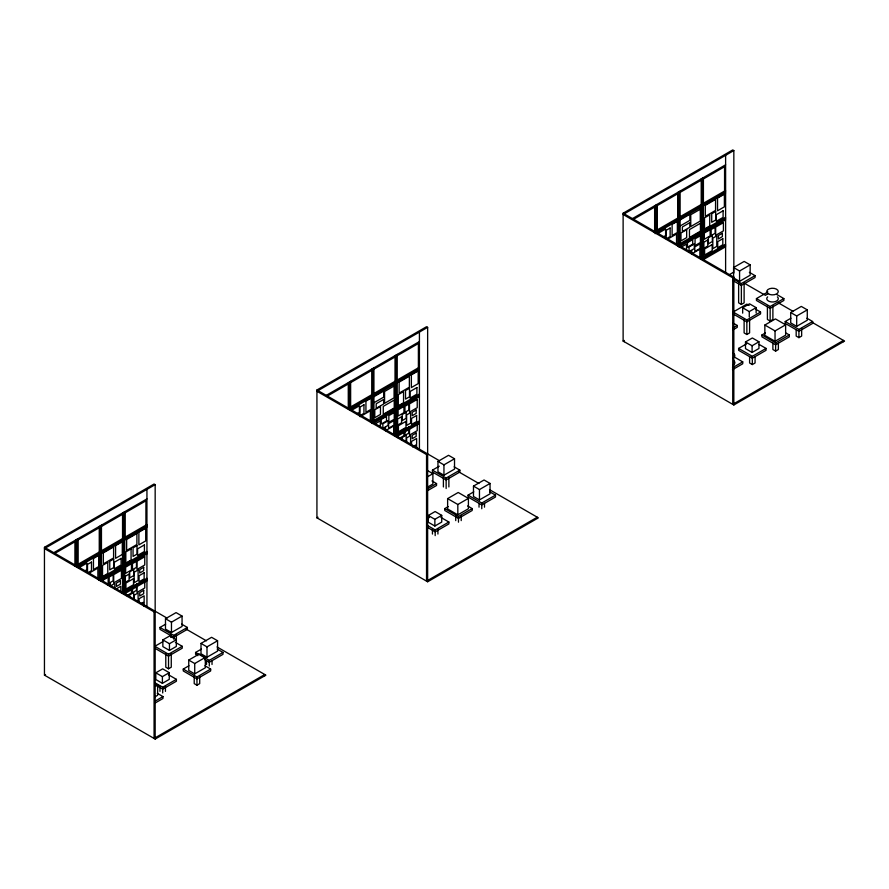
<?xml version="1.0" encoding="UTF-8"?>
<svg xmlns="http://www.w3.org/2000/svg" width="889" height="889" viewBox="0 0 889 889"><rect width="100%" height="100%" fill="white"/><g stroke="black" fill="none" stroke-linecap="round" stroke-linejoin="round"><path stroke-width="1.33" d="M155.164 739.07L44.45 675.151L44.45 547.302L154.075 484.016L155.164 484.649L155.164 739.07L265.878 675.151L217.027 646.948M427.642 581.762L316.928 517.843L316.928 389.993L426.542 326.708L427.642 327.341L427.642 581.762L538.356 517.843L489.506 489.639M812.379 322.485L844.55 341.065L733.836 404.984L623.122 341.065L623.122 213.216L732.736 149.93L733.836 150.563L733.836 273.012M155.164 484.649L44.45 548.569L154.075 611.865L155.164 611.232M427.642 327.341L316.928 391.26L426.542 454.546L427.642 453.912M733.836 150.563L623.122 214.482L732.736 277.768L733.836 277.135L733.836 404.984M53.762 552.691L146.941 498.896M326.241 395.372L419.419 341.576M632.435 218.594L725.613 164.798M54.996 553.302L74.92 541.801L74.92 566.171M78.21 539.901L99.312 527.722M101.502 526.455L122.604 514.275M327.396 396.038L348.499 383.859L348.499 408.218M350.688 382.592L371.791 370.402M373.98 369.135L395.083 356.956M397.283 355.689L418.386 343.51L418.386 367.879M633.59 219.261L654.693 207.081L654.693 231.44M680.174 192.357L701.277 180.178M703.466 178.911L724.568 166.732L724.568 191.102M75.265 565.904L146.941 524.521M347.743 408.596L419.419 367.213M653.937 231.818L725.613 190.435M76.465 566.482L146.941 525.788M348.944 409.162L419.419 368.479M655.137 232.385L725.613 191.702M77.654 567.06L146.941 527.055M350.133 409.74L419.419 369.746M655.137 233.651L725.613 192.969M374.002 396.661L383.67 391.082L383.67 397.139L374.002 402.717M680.196 219.883L689.853 214.305L689.853 220.361L680.196 225.939M80.11 567.038L86.933 563.104L86.933 569.671L84.655 570.982M352.577 409.729L359.412 405.784L359.412 412.363L357.134 413.674M658.771 232.951L665.605 229.006L665.605 235.585L663.327 236.896M88.767 573.338L97.879 568.082L97.879 579.061M360.112 416.685L370.357 410.774L370.357 421.753M667.439 239.252L676.54 233.996L676.54 244.975M99.157 579.006L146.941 551.424M371.635 421.697L419.419 394.105M677.829 244.92L725.613 217.327M99.157 580.273L146.941 552.691M371.635 422.964L419.419 395.372M679.029 245.497L725.613 218.594M100.357 580.85L146.941 553.958M372.835 423.542L419.419 396.638M679.029 246.764L725.613 219.861M102.335 580.584L108.169 577.228L108.169 583.428M375.069 423.931L380.303 420.908L380.303 427.153M681.252 247.153L686.497 244.131L686.497 250.376M107.413 584.729L110.38 583.017L110.38 586.64M110.847 585.707L114.814 583.417L114.814 588.662M383.27 428.665L385.548 427.353L385.548 430.787M689.464 251.887L691.742 250.576L691.742 254.01M386.548 430.076L393.671 425.964L393.671 434.91M692.742 253.298L699.865 249.187L699.865 258.132M115.77 589.185L120.837 586.262L120.837 592.307M121.86 592.807L146.941 578.317M394.338 435.488L419.419 421.008M700.521 258.71L725.613 244.231M123.049 593.374L146.941 579.584M395.527 436.066L419.419 422.275M701.721 259.288L725.613 245.497M124.249 593.952L146.941 580.85M396.727 436.643L419.419 423.542M702.91 259.866L725.613 246.764M126.794 595.652L131.461 592.963L131.461 586.762L125.638 590.129L125.638 593.841M399.272 438.344L403.939 435.654L403.939 429.443L398.105 432.81L398.105 437.777M141.095 603.609L144.14 601.842L144.14 595.797L139.062 598.73L139.062 602.353M412.552 446.878L416.608 444.533L416.608 438.488L411.54 441.411L411.54 445.045M142.107 603.909L144.14 602.742L144.14 606.454M414.585 446.6L416.608 445.422L416.608 447.9M733.581 267.533L744.171 261.422L750.16 264.866L750.16 275.223L739.57 281.346L733.581 277.89L733.581 267.533L739.57 270.989L750.16 264.866M728.813 274.979L733.381 272.334M44.45 675.151L45.55 674.518M316.928 517.843L318.029 517.209M623.122 341.065L624.211 340.431L624.211 341.698M733.381 278.935L741.37 283.547L755.072 275.634L755.072 277.535L741.37 285.447L733.381 280.835M165.476 618.722L176.066 612.61L182.056 616.066L182.056 626.423L171.466 632.535L165.476 629.079L165.476 618.722L171.466 622.178L182.056 616.066M437.955 461.413L448.545 455.301L454.523 458.757L454.523 469.114L443.944 475.226L437.955 471.77L437.955 461.413L443.944 464.869L454.523 458.757M181.656 624.156L187.368 627.445L187.368 629.345L173.666 637.257L159.964 629.345L159.964 627.445L165.676 624.156M454.135 466.836L459.846 470.137L459.846 472.037L446.145 479.949L432.443 472.037L432.443 470.137L439.288 466.18M426.998 477.071L432.887 473.681L432.887 484.038L426.998 487.428M738.626 282.869L738.626 302.849L741.37 304.427L744.115 302.849L744.115 282.869M162.854 639.891L169.71 635.935L176.311 639.747L169.455 643.703L162.854 639.891L162.854 646.603L169.455 650.415L176.311 646.459L176.4 634.768M755.983 309.394L760.551 312.028L760.551 313.928L746.849 321.84L733.147 313.928L733.147 312.028L746.849 304.116L749.138 305.438M776.997 294.626L783.854 298.582L783.854 300.471L770.141 308.383L756.439 300.471L756.439 298.582L767.863 291.981M159.964 627.445L173.666 635.357L187.368 627.445M427.42 488.861L436.555 483.583L436.555 485.483L427.42 490.75M432.443 470.137L446.145 478.049L459.846 470.137M162.82 641.702L154.819 646.314L168.521 654.226L182.234 646.314L182.234 648.214L168.521 656.126L154.819 648.214M742.671 313.139L742.671 307.772L749.527 303.816L756.128 307.627L756.128 312.995M765.573 295.204L767.863 293.881M742.671 307.772L749.271 311.583L756.128 307.627M732.692 328.108L737.259 325.474L737.259 327.374L732.692 330.008M733.147 312.028L746.849 319.94L760.551 312.028M756.439 298.582L770.141 306.494L783.854 298.582M447.623 498.607L458.213 492.484L468.414 498.373L468.414 508.73L457.824 514.842L447.623 508.964L447.623 498.607L457.824 504.485L468.414 498.373M201.003 643.414L211.593 637.302L217.572 640.758L217.572 651.115L206.993 657.227L201.003 653.771L201.003 643.414L206.993 646.87L217.572 640.758M473.481 486.105L484.072 479.993L490.05 483.449L490.05 493.806L479.46 499.918L473.481 496.462L473.481 486.105L479.46 489.561L490.05 483.449M155.797 672.817L162.654 668.861L169.254 672.673L169.254 679.374L162.398 683.33L155.797 679.518L155.797 672.817L162.398 676.629L169.254 672.673M428.265 515.498L435.121 511.542L441.722 515.353L441.722 522.065L434.865 526.021L428.265 522.21L428.265 515.498L434.865 519.309L441.722 515.353M197.869 655.66L195.591 654.348L195.591 652.448L201.303 649.148M427.187 518.732L429.465 517.42M467.614 505.941L472.181 508.586L472.181 510.486L458.468 518.387L444.767 510.486L444.767 508.586L448.2 506.608M489.761 491.839L495.473 495.129L495.473 497.029L481.771 504.941L468.07 497.029L468.07 495.129L473.77 491.839M744.115 319.351L744.115 332.908L746.849 334.497L749.594 332.908L749.594 319.351M767.407 305.905L767.407 319.462L770.141 321.04L772.885 319.462L772.885 305.905M165.787 653.637L165.787 667.206L168.521 668.784L171.266 667.206L171.266 653.637M764.851 325.03L775.441 318.918L785.632 324.807L785.632 335.164L775.041 341.276L764.851 335.386L764.851 325.03L775.041 330.919L785.632 324.807M188.746 660.071L199.336 653.96L205.315 657.416L205.315 667.772L194.724 673.884L188.746 670.428L188.746 660.071L194.724 663.527L205.315 657.416M790.71 312.539L801.3 306.416L807.279 309.872L807.279 320.229L796.688 326.341L790.71 322.896L790.71 312.539L796.688 315.984L807.279 309.872M745.493 341.932L752.35 337.976L758.95 341.787L758.95 348.488L752.094 352.444L745.493 348.644L745.493 341.932L752.094 345.743L758.95 341.787M204.948 665.761L210.66 669.061L210.66 670.962L196.958 678.874L183.256 670.962L183.256 669.061L188.968 665.761M759.184 344.465L766.04 348.421L766.04 350.322L752.327 358.223L738.626 350.322L738.626 348.421L746.627 343.799M785.898 332.986L789.332 334.964L789.332 336.864L775.63 344.776L761.929 336.864L761.929 334.964L765.351 332.986M806.912 318.229L812.624 321.518L812.624 323.418L798.922 331.33L785.22 323.418L785.22 321.518L790.932 318.229M155.286 686.308L157.631 684.941L157.631 695.298L155.286 696.665M154.708 682.641L162.698 687.253L176.4 679.34L176.4 681.241L162.698 689.153L156.997 685.852M195.591 652.448L209.293 660.36L222.995 652.448L222.995 654.348L209.293 662.261L204.726 659.616M427.187 525.332L435.177 529.944L448.878 522.032L448.878 523.932L435.177 531.844L427.187 527.221M444.767 508.586L458.468 516.498L472.181 508.586M468.07 495.129L481.771 503.041L495.473 495.129M154.986 701.21L162.976 696.587L162.976 698.487L154.986 703.099M183.256 669.061L196.958 676.974L210.66 669.061M732.458 367.802L742.737 361.867L742.737 363.768L732.458 369.702M738.626 348.421L752.327 356.333L766.04 348.421M761.929 334.964L775.63 342.876L789.332 334.964M785.22 321.518L798.922 329.43L812.624 321.518M194.213 676.018L194.213 683.619L196.958 685.197L199.703 683.619L199.703 676.018M749.594 356.645L749.594 362.979L752.327 364.557L755.072 362.979L755.072 356.645M772.885 343.198L772.885 349.521L775.63 351.111L778.364 349.521L778.364 343.198M796.177 329.752L796.177 336.075L798.922 337.653L801.656 336.075L801.656 328.486M749.36 272.334L755.072 275.634M623.122 213.216L733.836 277.135M744.46 283.28L764.818 295.026M777.919 302.593L793.41 311.539M732.692 322.84L737.259 325.474M734.747 357.256L742.737 361.867M316.928 389.993L439.555 460.791M458.624 471.803L478.882 483.494M427.22 470.414L432.887 473.681M431.987 480.949L436.555 483.583M440.888 517.42L448.878 522.032M44.45 547.302L167.076 618.111M186.145 629.112L206.404 640.813M217.283 649.148L222.995 652.448M175.377 642.358L182.234 646.314M168.41 674.729L176.4 679.34M155.242 683.563L157.631 684.941M157.264 693.298L162.976 696.587M843.45 341.698L843.45 340.431L732.736 404.351L732.736 277.768M798.922 329.43L798.922 337.653M796.688 315.984L796.688 326.341M775.63 342.876L775.63 351.111M775.041 330.919L775.041 341.276M770.141 306.494L770.141 321.04M752.327 356.333L752.327 364.557M752.094 345.743L752.094 352.444M749.271 311.583L749.271 316.951M746.849 319.94L746.849 334.497M741.37 283.547L741.37 304.427M739.57 270.989L739.57 281.346M725.613 155.308L725.613 272.39M703.41 177.611L703.41 260.377M702.321 178.245L702.321 259.632M701.221 178.878L701.221 258.888M680.118 191.068L680.118 246.242M679.029 191.702L679.029 246.875M677.985 217.994L677.985 193.624L656.882 205.815L656.882 230.173M677.929 192.335L677.929 246.131M656.827 204.514L656.827 233.485M655.726 205.148L655.726 232.729M654.637 205.781L654.637 231.985M537.267 518.476L537.267 517.209L426.542 581.128L426.542 454.546M484.505 503.363L484.505 507.163M481.771 503.041L481.771 508.741M479.46 489.561L479.46 499.918M479.027 503.363L479.027 507.163M461.213 515.542L461.213 520.61M458.468 516.498L458.468 522.187M457.824 504.485L457.824 514.842M455.735 515.542L455.735 520.61M448.878 477.46L448.878 486.95M446.145 478.049L446.145 488.528M443.944 464.869L443.944 475.226M443.4 477.46L443.4 486.95M437.921 528.988L437.921 534.056M435.177 529.944L435.177 535.634M434.865 519.309L434.865 526.021M432.443 528.988L432.443 534.056M419.419 332.086L419.419 449.167M417.23 422.431L417.23 430.643L409.485 435.121L409.485 426.898M410.585 444.822L410.585 435.632L406.617 437.921L406.617 441.866M406.151 441.288L406.151 435.243L402.195 437.532L402.195 439.944M397.227 354.389L397.227 437.155M396.127 355.022L396.127 436.41M395.027 355.656L395.027 435.666M373.925 367.846L373.925 423.02M372.835 368.479L372.835 422.275M371.735 369.113L371.735 421.53M350.633 381.292L350.633 410.262M349.544 381.926L349.544 409.507M348.444 382.559L348.444 408.762M264.789 675.784L264.789 674.518L154.075 738.437L154.075 611.865M212.027 660.671L212.027 664.472M209.293 660.36L209.293 666.05M206.993 646.87L206.993 657.227M206.548 660.671L206.548 664.472M196.958 676.974L196.958 685.197M194.724 663.527L194.724 673.884M173.666 635.357L173.666 639.069M171.466 622.178L171.466 632.535M170.921 634.768L170.921 637.48M169.455 643.703L169.455 650.415M168.521 654.226L168.521 668.784M165.443 686.308L165.443 691.364M162.698 687.253L162.698 692.953M162.398 676.629L162.398 683.33M159.964 686.308L159.964 691.364M146.941 489.394L146.941 606.487M145.907 525.188L145.907 500.818L124.804 513.009L124.804 537.367M144.751 579.739L144.751 587.962L137.006 592.43L137.006 584.206M138.106 602.142L138.106 592.952L134.139 595.241L134.139 599.175M133.672 598.597L133.672 592.552L129.716 594.841L129.716 597.264M124.749 511.708L124.749 594.474M123.649 512.342L123.649 593.719M122.549 512.975L122.549 592.974M101.457 525.155L101.457 580.328M100.357 525.788L100.357 579.584M99.257 526.421L99.257 580.217M78.154 538.601L78.154 567.571M77.065 539.234L77.065 566.826M75.965 539.867L75.965 566.082M733.947 360.845A5.767 3.323 0 0 1 732.869 365.168M732.869 353.044A5.767 3.323 0 0 1 732.869 358.067M777.375 296.859A5.767 3.323 0 0 1 776.297 301.171A5.767 3.323 0 0 1 768.752 301.171A5.767 3.323 0 0 1 767.674 296.859M98.69 555.414L93.456 558.436L93.456 569.593L98.69 566.571L98.69 555.414M122.415 541.712L115.581 545.657L115.581 558.314L122.415 554.369L122.415 541.712M145.707 528.266L138.884 532.211L138.884 544.868L145.707 540.923L145.707 528.266M371.169 398.105L365.935 401.128L365.935 412.285L371.169 409.262L371.169 398.105M418.186 370.957L411.363 374.891L411.363 387.56L418.186 383.615L418.186 370.957M677.362 221.328L672.117 224.35L672.117 235.507L677.362 232.485L677.362 221.328M724.379 194.18L717.545 198.114L717.545 210.782L724.379 206.837L724.379 194.18M113.592 546.979L103.346 552.902L103.346 563.87L113.592 557.959L113.592 546.979M136.895 533.533L126.649 539.445L126.649 550.424L136.895 544.513L136.895 533.533M409.362 376.225L399.128 382.137L399.128 393.116L409.362 387.204L409.362 376.225M715.556 199.447L705.31 205.359L705.31 216.338L715.556 210.426L715.556 199.447M394.071 386.015L384.57 391.504L384.57 403.328L394.071 397.85L394.071 386.015M700.265 209.237L690.764 214.727L690.764 226.551L700.265 221.072L700.265 209.237M91.478 562.104L87.511 564.393L87.511 572.949L91.478 570.66L91.478 562.104M363.945 404.795L359.989 407.073L359.989 415.63L363.945 413.352L363.945 404.795M670.139 228.017L666.183 230.295L666.183 238.852L670.139 236.574L670.139 228.017M383.603 399.461L376.191 403.739L376.191 408.307L383.603 404.028L383.603 399.461M689.786 222.683L682.385 226.962L682.385 231.529L689.786 227.251L689.786 222.683M107.78 562.37L102.535 565.393L102.535 576.55L107.78 573.527L107.78 562.37M131.072 548.913L125.827 551.947L125.827 563.104L131.072 560.07L131.072 548.913M403.55 391.604L398.305 394.627L398.305 405.784L403.55 402.761L403.55 391.604M709.733 214.827L704.499 217.849L704.499 229.006L709.733 225.984L709.733 214.827M113.714 559.014L109.758 561.303L109.758 569.86L113.714 567.571L113.714 559.014M137.006 545.568L133.05 547.857L133.05 556.414L137.006 554.125L137.006 545.568M409.485 388.249L405.528 390.538L405.528 399.094L409.485 396.805L409.485 388.249M715.678 211.471L711.711 213.76L711.711 222.317L715.678 220.028L715.678 211.471M380.47 406.506L374.78 409.785L374.78 417.674L380.47 414.385L380.47 406.506M686.664 229.729L680.974 233.007L680.974 240.897L686.664 237.607L686.664 229.729M394.227 400.05L383.27 406.384L383.27 414.274L394.227 407.94L394.227 400.05M700.421 223.272L689.464 229.606L689.464 237.496L700.421 231.162L700.421 223.272M121.126 558.348L114.292 562.293L114.292 568.86L121.126 564.915L121.126 558.348M144.418 544.901L137.584 548.846L137.584 555.414L144.418 551.469L144.418 544.901M416.897 387.582L410.062 391.527L410.062 398.105L416.897 394.16L416.897 387.582M723.09 210.804L716.256 214.749L716.256 221.328L723.09 217.383L723.09 210.804M386.504 416.408L381.27 419.43L381.27 424.009L386.504 420.986L386.504 416.408M692.698 239.63L687.453 242.653L687.453 247.231L692.698 244.208L692.698 239.63M131.461 563.77L125.638 567.138L125.638 573.338L131.461 569.971L131.461 563.77M403.939 406.462L398.105 409.829L398.105 416.03L403.939 412.663L403.939 406.462M710.133 229.684L704.299 233.051L704.299 239.252L710.133 235.885L710.133 229.684M113.147 574.783L109.191 577.072L109.191 583.117L113.147 580.828L113.147 574.783M136.45 561.326L132.483 563.615L132.483 569.671L136.45 567.382L136.45 561.326M394.238 412.518L388.86 415.619L388.86 422.342L394.238 419.241L394.238 412.518M408.929 404.017L404.962 406.306L404.962 412.352L408.929 410.062L408.929 404.017M700.421 235.741L695.054 238.841L695.054 245.564L700.421 242.464L700.421 235.741M715.112 227.24L711.144 229.529L711.144 235.574L715.112 233.285L715.112 227.24M121.449 570.205L113.703 574.672L113.703 582.895L121.449 578.417L121.449 570.205M144.751 556.747L137.006 561.226L137.006 569.438L144.751 564.971L144.751 556.747M417.23 399.439L409.485 403.906L409.485 412.129L417.23 407.662L417.23 399.439M723.413 222.661L715.667 227.128L715.667 235.352L723.413 230.884L723.413 222.661M388.104 420.764L382.87 423.786L382.87 428.365L388.104 425.342L388.104 420.764M694.298 243.986L689.064 247.009L689.064 251.587L694.298 248.564L694.298 243.986M133.672 569.56L129.716 571.849L129.716 577.906L133.672 575.616L133.672 569.56M406.151 412.252L402.195 414.541L402.195 420.586L406.151 418.297L406.151 412.252M712.345 235.474L708.377 237.763L708.377 243.808L712.345 241.519L712.345 235.474M393.86 420.641L388.615 423.664L388.615 428.242L393.86 425.22L393.86 420.641M700.043 243.864L694.809 246.886L694.809 251.465L700.043 248.442L700.043 243.864M129.105 574.061L125.138 576.35L125.138 582.395L129.105 580.106L129.105 574.061M401.584 416.741L397.616 419.03L397.616 425.086L401.584 422.797L401.584 416.741M707.777 239.963L703.81 242.253L703.81 248.309L707.777 246.02L707.777 239.963M138.106 569.96L134.139 572.249L134.139 582.751L138.106 580.461L138.106 569.96M410.585 412.652L406.617 414.941L406.617 425.442L410.585 423.153L410.585 412.652M716.778 235.874L712.811 238.163L712.811 248.664L716.778 246.375L716.778 235.874M120.404 580.795L116.437 583.084L116.437 586.462L120.404 584.173L120.404 580.795M143.696 567.338L139.729 569.627L139.729 573.005L143.696 570.716L143.696 567.338M416.174 410.029L412.207 412.318L412.207 415.696L416.174 413.407L416.174 410.029M722.368 233.251L718.401 235.541L718.401 238.919L722.368 236.63L722.368 233.251M133.506 578.672L125.938 583.051L125.938 589.096L133.506 584.729L133.506 578.672M405.984 421.364L398.416 425.731L398.416 431.787L405.984 427.409L405.984 421.364M712.178 244.586L704.599 248.953L704.599 255.01L712.178 250.631L712.178 244.586M144.14 572.816L139.062 575.739L139.062 581.795L144.14 578.861L144.14 572.816M416.608 415.496L411.54 418.43L411.54 424.475L416.608 421.542L416.608 415.496M722.801 238.719L717.723 241.652L717.723 247.698L722.801 244.764L722.801 238.719M136.45 584.317L132.483 586.607L132.483 592.652L136.45 590.363L136.45 584.317M408.929 426.998L404.962 429.287L404.962 435.343L408.929 433.054L408.929 426.998M143.696 590.329L139.729 592.619L139.729 595.997L143.696 593.708L143.696 590.329M416.174 433.021L412.207 435.31L412.207 438.688L416.174 436.399L416.174 433.021M769.641 294.448A5.767 3.323 0 0 0 778.286 291.57A5.767 3.323 0 0 0 769.641 288.681A5.767 3.323 0 0 0 769.641 294.448"/></g></svg>
